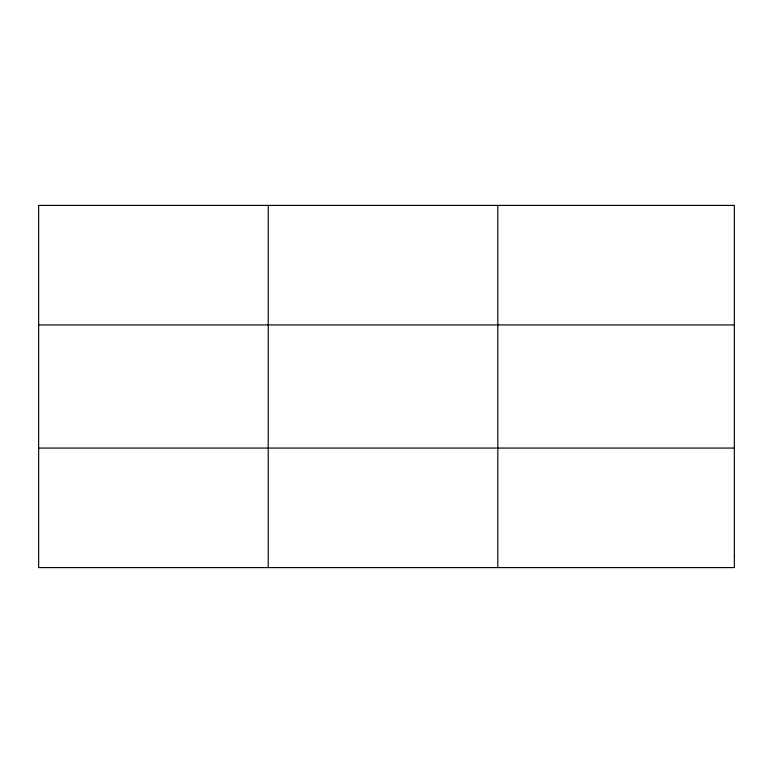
<?xml version="1.0" encoding="UTF-8"?>
<svg xmlns="http://www.w3.org/2000/svg" width="773" height="773" viewBox="0 0 773 773"><rect width="100%" height="100%" fill="white"/><g stroke="black" fill="none" stroke-linecap="round" stroke-linejoin="round"><path stroke-width="1.16" d="M268.231 205.405L268.231 567.595M497.812 205.405L497.812 567.595M38.65 324.931L734.35 324.931M38.65 448.069L734.35 448.069M734.35 555.642L734.35 567.595L38.65 567.595L38.65 205.405L734.35 205.405L734.35 555.642"/></g></svg>
